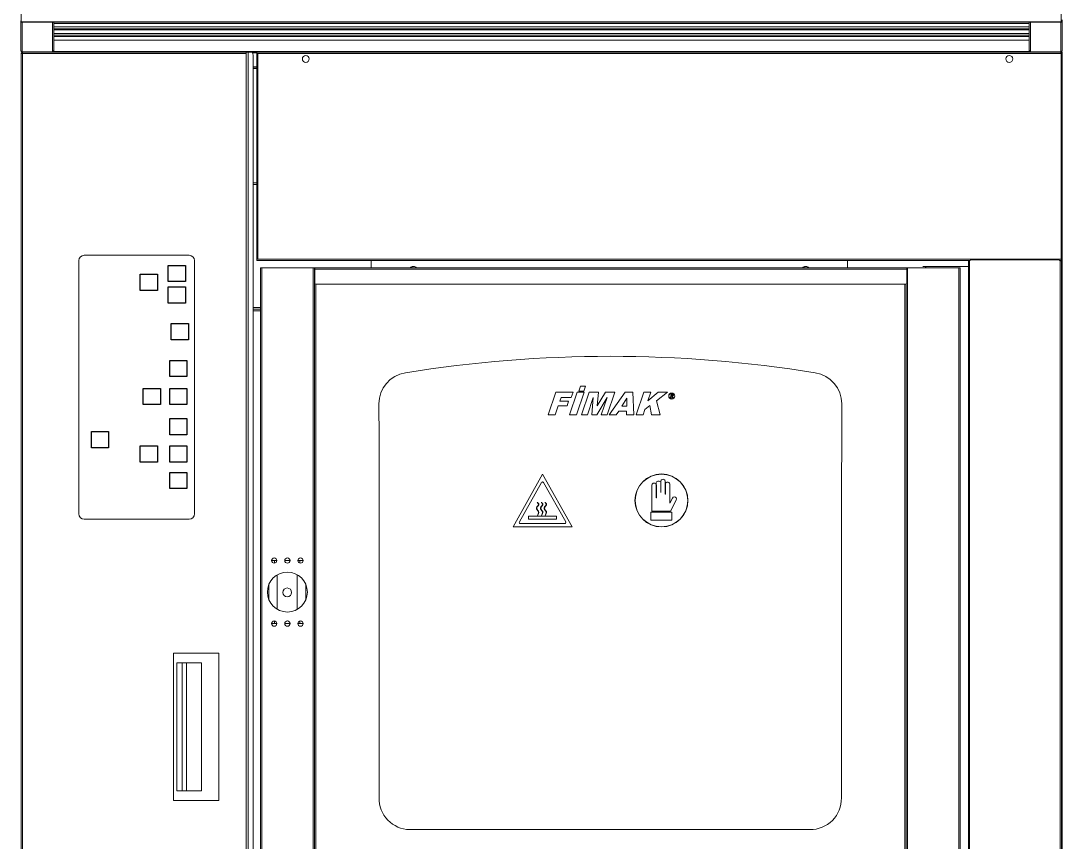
# Model space of a CAD drawing. Header units: millimetres. Extents: x 54215 to 67697, y 23496 to 56611.
# Drawn here: x 57309 to 57408, y 38877.1 to 38955.2 of the extents above; entities that cross this region are included whole.
import ezdxf

# ---------------------------------------------------------------- set-up
doc = ezdxf.new("R2010")
doc.units = ezdxf.units.MM
doc.layers.add('no3_ahsap gorunus arka kalın', color=43, linetype='Continuous', lineweight=15)
doc.layers.add('t_mutfakekipmans2000', color=165, linetype='Continuous')

# ---------------------------------------------------------------- blocks, each defined once
blk = doc.blocks.new('fırın')
at = {"layer": 't_mutfakekipmans2000', "linetype": 'Continuous', "lineweight": 0}
for p, q in [((9699.523, -365.822), (9699.523, -367.836)), ((9798.423, -367.836), (9798.423, -365.822)), ((9699.502, -367.74), (9699.502, -367.716)), ((9699.502, -370.538), (9699.502, -367.74)), ((9699.523, -367.836), (9798.423, -367.836)), ((9699.632, -367.836), (9699.632, -367.869)), ((9699.715, -367.87), (9699.632, -367.869)), ((9699.632, -370.667), (9699.632, -367.869)), ((9699.715, -367.836), (9699.715, -367.87)), ((9699.726, -367.861), (9699.715, -367.87)), ((9699.726, -367.836), (9699.726, -367.861)), ((9702.501, -367.861), (9699.726, -367.861)), ((9702.501, -367.836), (9702.501, -367.861)), ((9702.501, -370.67), (9702.501, -367.861)), ((9702.631, -370.541), (9702.631, -367.836)), ((9702.631, -367.85), (9795.398, -367.85)), ((9702.631, -367.971), (9795.398, -367.971)), ((9702.631, -368.3), (9795.398, -368.3)), ((9702.631, -368.3), (9795.398, -368.3)), ((9795.398, -370.541), (9795.398, -367.836)), ((9795.528, -367.861), (9795.528, -367.836)), ((9795.528, -370.67), (9795.528, -367.861)), ((9795.528, -367.861), (9798.303, -367.861)), ((9798.303, -367.861), (9798.303, -367.836)), ((9798.303, -367.861), (9798.314, -367.87)), ((9798.314, -367.87), (9798.314, -367.836)), ((9798.314, -367.87), (9798.397, -367.869)), ((9798.397, -367.869), (9798.397, -367.836)), ((9798.397, -370.667), (9798.397, -367.869)), ((9798.527, -367.74), (9798.407, -367.74)), ((9798.527, -367.74), (9798.527, -367.65)), ((9798.527, -370.538), (9798.527, -367.74)), ((9702.631, -368.478), (9795.398, -368.478)), ((9702.631, -368.599), (9795.398, -368.599)), ((9702.631, -368.928), (9795.398, -368.928)), ((9702.631, -368.928), (9795.398, -368.928)), ((9702.631, -369.106), (9795.398, -369.106)), ((9702.631, -369.227), (9795.398, -369.227)), ((9702.631, -369.556), (9795.398, -369.556)), ((9702.631, -369.557), (9795.398, -369.557)), ((9702.643, -369.557), (9702.643, -370.545)), ((9795.386, -369.557), (9795.386, -370.545)), ((9699.502, -370.541), (9699.502, -370.538)), ((9699.502, -370.545), (9699.502, -370.541)), ((9699.502, -370.574), (9699.502, -370.545)), ((9699.543, -370.835), (9699.543, -370.776)), ((9699.543, -370.776), (9699.663, -370.776)), ((9699.543, -454.635), (9699.543, -370.835)), ((9699.543, -370.835), (9699.664, -370.835)), ((9699.632, -370.675), (9699.603, -370.675)), ((9699.632, -370.667), (9702.501, -370.67)), ((9702.513, -370.675), (9699.632, -370.675)), ((9699.663, -370.716), (9699.644, -370.716)), ((9699.644, -370.716), (9699.644, -370.776)), ((9699.663, -370.776), (9699.663, -370.675)), ((9699.663, -370.835), (9699.663, -370.776)), ((9699.663, -370.776), (9699.664, -370.776)), ((9720.921, -370.714), (9699.664, -370.714)), ((9699.664, -370.835), (9699.664, -370.714)), ((9699.664, -454.635), (9699.664, -370.835)), ((9699.664, -370.835), (9720.921, -370.835)), ((9702.758, -370.656), (9702.557, -370.656)), ((9721.378, -370.656), (9702.557, -370.656)), ((9702.756, -370.645), (9702.619, -370.618)), ((9702.756, -370.645), (9795.273, -370.645)), ((9720.921, -370.714), (9720.921, -454.714)), ((9720.921, -370.714), (9721.125, -370.714)), ((9721.125, -370.714), (9721.125, -454.714)), ((9721.484, -370.714), (9721.125, -370.714)), ((9721.378, -370.714), (9721.378, -370.656)), ((9721.53, -370.746), (9721.942, -370.746)), ((9721.942, -370.756), (9721.536, -370.756)), ((9721.542, -370.766), (9721.942, -370.766)), ((9721.587, -372.514), (9721.587, -371.014)), ((9721.942, -370.656), (9721.942, -370.766)), ((9795.472, -370.656), (9721.942, -370.656)), ((9721.942, -370.824), (9721.942, -370.714)), ((9721.942, -370.714), (9798.396, -370.714)), ((9721.942, -372.104), (9721.942, -370.766)), ((9721.942, -370.766), (9721.942, -370.766)), ((9721.942, -370.824), (9722.052, -370.824)), ((9721.942, -370.824), (9721.942, -390.414)), ((9722.052, -370.824), (9798.417, -370.824)), ((9722.052, -370.824), (9722.052, -390.414)), ((9795.41, -370.618), (9795.273, -370.645)), ((9795.516, -370.675), (9798.397, -370.675)), ((9798.397, -370.667), (9795.528, -370.67)), ((9796.116, -370.675), (9796.116, -370.688)), ((9796.207, -370.714), (9796.207, -370.675)), ((9796.285, -370.688), (9796.265, -370.707)), ((9796.285, -370.688), (9796.266, -370.675)), ((9796.304, -370.714), (9796.376, -370.714)), ((9796.376, -370.714), (9796.376, -370.714)), ((9796.567, -370.675), (9796.567, -370.714)), ((9798.321, -370.675), (9798.321, -370.714)), ((9798.417, -370.714), (9798.396, -370.714)), ((9798.397, -370.675), (9798.426, -370.675)), ((9798.417, -370.714), (9798.417, -370.814)), ((9798.417, -370.824), (9798.527, -370.824)), ((9798.417, -390.414), (9798.417, -370.824)), ((9798.427, -370.675), (9798.427, -370.714)), ((9798.527, -370.541), (9798.527, -370.538)), ((9798.527, -370.545), (9798.527, -370.541)), ((9798.527, -370.574), (9798.527, -370.545)), ((9798.527, -370.825), (9798.527, -370.775)), ((9798.527, -390.414), (9798.527, -370.824)), ((9721.942, -372.107), (9721.587, -372.107)), ((9721.942, -372.117), (9721.587, -372.117)), ((9721.942, -372.217), (9721.587, -372.217)), ((9721.587, -372.265), (9721.942, -372.265)), ((9721.942, -372.104), (9721.942, -372.214)), ((9721.942, -372.104), (9721.942, -372.104)), ((9721.942, -372.214), (9721.942, -372.214)), ((9721.587, -372.514), (9721.587, -452.914)), ((9721.593, -372.514), (9721.587, -372.514)), ((9721.593, -372.514), (9721.593, -452.914)), ((9721.593, -383.138), (9721.942, -383.138)), ((9721.942, -383.289), (9721.593, -383.289)), ((9715.52, -390.035), (9705.519, -390.035)), ((9705.02, -390.535), (9705.02, -414.635)), ((9716.02, -414.635), (9716.02, -390.535)), ((9721.942, -390.414), (9721.942, -390.524)), ((9721.942, -390.414), (9722.052, -390.414)), ((9721.942, -390.524), (9789.783, -390.524)), ((9722.052, -390.414), (9798.417, -390.414)), ((9732.827, -390.524), (9732.827, -390.534)), ((9732.827, -390.534), (9778.127, -390.534)), ((9732.827, -391.216), (9732.827, -390.534)), ((9736.748, -391.092), (9736.56, -391.216)), ((9737.074, -391.169), (9736.931, -391.098)), ((9774.048, -391.092), (9773.86, -391.216)), ((9774.374, -391.169), (9774.231, -391.098)), ((9778.127, -390.534), (9778.127, -390.524)), ((9778.127, -390.534), (9778.127, -391.216)), ((9785.541, -391.096), (9785.277, -391.096)), ((9785.541, -391.096), (9785.567, -391.096)), ((9785.541, -391.216), (9785.541, -391.096)), ((9789.608, -391.096), (9785.567, -391.096)), ((9785.567, -391.216), (9785.567, -391.096)), ((9789.608, -391.096), (9789.608, -390.524)), ((9789.608, -391.096), (9789.608, -450.796)), ((9789.608, -391.096), (9789.608, -391.096)), ((9789.609, -390.547), (9789.609, -390.524)), ((9789.609, -452.06), (9789.609, -390.547)), ((9789.609, -390.547), (9789.729, -390.547)), ((9789.729, -390.547), (9789.729, -390.524)), ((9789.73, -452.06), (9789.73, -390.547)), ((9789.819, -390.457), (9789.819, -390.434)), ((9789.819, -390.457), (9798.249, -390.457)), ((9798.284, -390.524), (9798.427, -390.524)), ((9798.338, -390.547), (9798.338, -454.546)), ((9798.339, -390.524), (9798.339, -390.547)), ((9798.339, -390.547), (9798.459, -390.547)), ((9798.427, -390.414), (9798.417, -390.414)), ((9798.527, -390.414), (9798.427, -390.414)), ((9798.427, -390.414), (9798.427, -390.524)), ((9798.427, -390.447), (9798.459, -390.447)), ((9798.459, -390.447), (9798.459, -390.547)), ((9798.459, -390.547), (9798.459, -454.546)), ((9798.527, -390.414), (9798.527, -448.916)), ((9722.278, -391.216), (9722.278, -452.916)), ((9722.408, -391.216), (9722.278, -391.216)), ((9722.408, -391.216), (9722.408, -452.916)), ((9722.408, -391.216), (9727.291, -391.216)), ((9727.421, -391.216), (9727.291, -391.216)), ((9727.291, -391.216), (9727.291, -452.916)), ((9727.421, -391.216), (9727.421, -452.796)), ((9727.431, -391.216), (9727.421, -391.216)), ((9727.431, -391.216), (9727.442, -391.216)), ((9727.431, -391.216), (9727.431, -452.796)), ((9727.442, -391.216), (9727.442, -391.316)), ((9727.442, -391.216), (9727.45, -391.216)), ((9727.442, -391.316), (9727.45, -391.316)), ((9727.45, -391.337), (9727.45, -391.216)), ((9727.45, -391.216), (9783.684, -391.216)), ((9727.45, -391.337), (9727.45, -392.686)), ((9727.45, -391.337), (9783.75, -391.337)), ((9783.684, -391.216), (9783.684, -391.216)), ((9783.684, -391.216), (9783.805, -391.216)), ((9783.75, -391.286), (9783.75, -391.337)), ((9783.75, -392.686), (9783.75, -391.337)), ((9788.703, -391.216), (9783.805, -391.216)), ((9783.805, -391.216), (9783.805, -452.173)), ((9788.703, -391.216), (9788.824, -391.216)), ((9788.703, -391.216), (9788.703, -452.06)), ((9788.824, -391.216), (9788.824, -452.06)), ((9727.55, -392.786), (9783.65, -392.786)), ((9727.553, -392.786), (9727.553, -451.346)), ((9783.553, -451.346), (9783.553, -392.786)), ((9783.683, -451.352), (9783.683, -392.78)), ((9783.684, -392.78), (9783.684, -451.352)), ((9721.593, -394.997), (9722.278, -394.997)), ((9722.278, -395.148), (9721.593, -395.148)), ((9722.278, -395.299), (9721.593, -395.299)), ((9752.559, -402.95), (9752.72, -402.476)), ((9753.033, -402.95), (9752.559, -402.95)), ((9752.72, -402.476), (9753.194, -402.476)), ((9753.194, -402.476), (9753.033, -402.95)), ((9749.645, -405.208), (9750.374, -403.061)), ((9750.374, -403.061), (9752.019, -403.061)), ((9750.873, -403.563), (9750.759, -403.897)), ((9750.759, -403.897), (9751.595, -403.897)), ((9751.848, -403.563), (9750.873, -403.563)), ((9751.595, -403.897), (9751.444, -404.343)), ((9751.68, -405.208), (9752.409, -403.061)), ((9752.019, -403.061), (9751.848, -403.563)), ((9753.078, -403.061), (9752.349, -405.208)), ((9752.409, -403.061), (9753.078, -403.061)), ((9752.823, -405.208), (9753.552, -403.061)), ((9753.939, -403.564), (9753.38, -405.208)), ((9753.552, -403.061), (9754.445, -403.061)), ((9753.786, -405.208), (9753.939, -403.564)), ((9755.249, -403.564), (9754.284, -405.208)), ((9754.445, -403.061), (9754.323, -404.364)), ((9754.323, -404.364), (9755.088, -403.061)), ((9754.691, -405.208), (9755.249, -403.564)), ((9755.088, -403.061), (9755.978, -403.061)), ((9755.978, -403.061), (9755.248, -405.208)), ((9755.443, -405.208), (9756.959, -403.061)), ((9757.143, -403.61), (9756.657, -404.371)), ((9756.959, -403.061), (9757.714, -403.061)), ((9757.121, -404.371), (9757.143, -403.61)), ((9757.714, -403.061), (9757.785, -405.208)), ((9758.008, -405.208), (9758.737, -403.061)), ((9758.737, -403.061), (9759.406, -403.061)), ((9759.406, -403.061), (9759.131, -403.872)), ((9759.131, -403.872), (9760.106, -403.061)), ((9760.995, -403.061), (9759.938, -403.864)), ((9759.938, -403.864), (9760.294, -405.208)), ((9760.106, -403.061), (9760.995, -403.061)), ((9761.206, -403.606), (9761.209, -403.595)), ((9761.361, -403.606), (9761.206, -403.606)), ((9761.277, -403.531), (9761.348, -403.297)), ((9761.312, -403.23), (9761.315, -403.219)), ((9761.315, -403.219), (9761.449, -403.219)), ((9761.363, -403.414), (9761.326, -403.537)), ((9761.363, -403.595), (9761.361, -403.606)), ((9761.415, -403.243), (9761.368, -403.394)), ((9761.477, -403.606), (9761.412, -403.418)), ((9761.461, -403.413), (9761.501, -403.528)), ((9761.573, -403.606), (9761.477, -403.606)), ((9761.576, -403.595), (9761.573, -403.606)), ((9733.571, -407.429), (9733.553, -404.168)), ((9750.607, -404.343), (9750.314, -405.208)), ((9751.444, -404.343), (9750.607, -404.343)), ((9756.354, -404.845), (9756.123, -405.208)), ((9757.102, -404.845), (9756.354, -404.845)), ((9756.657, -404.371), (9757.121, -404.371)), ((9757.087, -405.208), (9757.102, -404.845)), ((9758.853, -404.689), (9758.677, -405.208)), ((9759.326, -404.33), (9758.853, -404.689)), ((9759.476, -405.208), (9759.326, -404.33)), ((9777.53, -415.275), (9777.562, -404.168)), ((9750.314, -405.208), (9749.645, -405.208)), ((9752.349, -405.208), (9751.68, -405.208)), ((9753.38, -405.208), (9752.823, -405.208)), ((9754.284, -405.208), (9753.786, -405.208)), ((9755.248, -405.208), (9754.691, -405.208)), ((9756.123, -405.208), (9755.443, -405.208)), ((9757.785, -405.208), (9757.087, -405.208)), ((9758.677, -405.208), (9758.008, -405.208)), ((9760.294, -405.208), (9759.476, -405.208)), ((9733.571, -407.429), (9733.571, -441.63)), ((9749.115, -410.852), (9746.308, -415.854)), ((9749.115, -410.852), (9751.922, -415.854)), ((9749.026, -411.636), (9746.916, -415.395)), ((9749.204, -411.636), (9751.313, -415.395)), ((9759.507, -414.356), (9759.507, -411.864)), ((9759.922, -411.864), (9759.922, -413.109)), ((9759.942, -411.864), (9759.922, -411.864)), ((9759.932, -411.655), (9759.932, -411.864)), ((9759.942, -413.109), (9759.942, -411.864)), ((9760.367, -411.655), (9760.347, -411.655)), ((9760.347, -411.655), (9760.347, -412.587)), ((9760.357, -411.487), (9760.357, -411.655)), ((9760.367, -412.587), (9760.367, -411.655)), ((9760.772, -411.756), (9760.772, -412.739)), ((9760.792, -411.756), (9760.772, -411.756)), ((9760.782, -411.487), (9760.782, -411.756)), ((9760.792, -412.739), (9760.792, -411.756)), ((9761.207, -413.618), (9761.207, -411.756)), ((9760.347, -412.587), (9760.367, -412.587)), ((9760.772, -412.739), (9760.792, -412.739)), ((9748.61, -413.537), (9748.641, -413.537)), ((9748.998, -413.537), (9749.028, -413.537)), ((9749.346, -413.537), (9749.376, -413.537)), ((9759.922, -413.109), (9759.942, -413.109)), ((9761.207, -413.618), (9761.465, -413.12)), ((9761.291, -414.356), (9761.834, -413.311)), ((9747.788, -414.833), (9747.788, -415.139)), ((9747.788, -414.833), (9750.442, -414.833)), ((9748.625, -414.744), (9748.656, -414.744)), ((9749.012, -414.744), (9749.043, -414.744)), ((9749.361, -414.744), (9749.391, -414.744)), ((9750.442, -414.833), (9750.442, -415.139)), ((9761.422, -414.479), (9759.422, -414.479)), ((9759.422, -414.479), (9759.422, -415.229)), ((9761.291, -414.356), (9759.507, -414.356)), ((9761.422, -415.229), (9761.422, -414.479)), ((9705.52, -415.135), (9715.52, -415.135)), ((9746.308, -415.854), (9751.922, -415.854)), ((9747.005, -415.547), (9751.224, -415.547)), ((9747.788, -415.139), (9750.442, -415.139)), ((9759.422, -415.229), (9761.422, -415.229)), ((9777.53, -415.275), (9777.53, -441.644)), ((9723.849, -419.066), (9723.349, -419.066)), ((9723.628, -419.066), (9723.628, -419.314)), ((9725.099, -419.066), (9724.599, -419.066)), ((9726.349, -419.066), (9725.849, -419.066)), ((9726.048, -419.311), (9726.048, -419.066)), ((9723.888, -420.427), (9723.888, -423.705)), ((9725.788, -423.718), (9725.788, -420.414)), ((9723.099, -421.326), (9723.099, -422.806)), ((9726.599, -422.806), (9726.599, -421.326)), ((9724.838, -424.816), (9724.861, -424.816)), ((9723.349, -425.066), (9723.849, -425.066)), ((9723.628, -424.825), (9723.628, -425.066)), ((9723.664, -424.825), (9723.628, -424.825)), ((9724.599, -425.066), (9725.099, -425.066)), ((9724.824, -424.817), (9724.875, -424.817)), ((9725.849, -425.066), (9726.349, -425.066)), ((9726.048, -424.825), (9726.035, -424.825)), ((9726.048, -425.066), (9726.048, -424.825)), ((9714.018, -441.885), (9714.018, -427.885)), ((9718.318, -427.885), (9714.018, -427.885)), ((9718.318, -441.885), (9718.318, -427.885)), ((9714.326, -428.785), (9714.326, -440.985)), ((9716.693, -428.785), (9714.326, -428.785)), ((9714.839, -428.785), (9714.839, -440.985)), ((9715.255, -428.785), (9715.255, -440.985)), ((9716.693, -428.785), (9716.693, -440.985)), ((9716.693, -440.985), (9714.326, -440.985)), ((9718.318, -441.885), (9714.018, -441.885)), ((9736.479, -444.664), (9774.555, -444.664))]:
    blk.add_line(p, q, dxfattribs=at)
at = {"layer": 't_mutfakekipmans2000', "linetype": 'Continuous', "lineweight": 0, "flags": 128}
blk.add_lwpolyline([(9721.587, -371.014), (9721.585, -370.956), (9721.579, -370.899), (9721.569, -370.847), (9721.557, -370.802), (9721.541, -370.765), (9721.523, -370.737), (9721.504, -370.72), (9721.484, -370.714)], dxfattribs=at)
at = {"layer": 't_mutfakekipmans2000'}
for points in [[(9715.16, -392.54), (9713.529, -392.54), (9713.529, -391.001), (9715.16, -391.001)], [(9712.497, -393.38), (9710.866, -393.38), (9710.866, -391.841), (9712.497, -391.841)], [(9715.16, -394.571), (9713.529, -394.571), (9713.529, -393.031), (9715.16, -393.031)], [(9715.441, -398.072), (9713.809, -398.072), (9713.809, -396.533), (9715.441, -396.533)], [(9715.3, -401.574), (9713.669, -401.574), (9713.669, -400.034), (9715.3, -400.034)], [(9712.778, -404.235), (9711.146, -404.235), (9711.146, -402.695), (9712.778, -402.695)], [(9715.3, -404.235), (9713.669, -404.235), (9713.669, -402.695), (9715.3, -402.695)], [(9715.3, -407.106), (9713.669, -407.106), (9713.669, -405.566), (9715.3, -405.566)], [(9707.847, -408.341), (9706.216, -408.341), (9706.216, -406.802), (9707.847, -406.802)], [(9712.497, -409.697), (9710.866, -409.697), (9710.866, -408.157), (9712.497, -408.157)], [(9715.3, -409.697), (9713.669, -409.697), (9713.669, -408.157), (9715.3, -408.157)], [(9715.3, -412.218), (9713.669, -412.218), (9713.669, -410.678), (9715.3, -410.678)]]:
    blk.add_lwpolyline(points, close=True, dxfattribs=at)
at = {"layer": 't_mutfakekipmans2000', "linetype": 'Continuous', "lineweight": 0}
for centre, radius in [((9726.597, -371.354), 0.325), ((9793.497, -371.354), 0.325), ((9761.406, -403.424), 0.29), ((9761.406, -403.424), 0.279), ((9760.422, -413.354), 2.52), ((9760.422, -413.354), 2.5), ((9723.599, -419.066), 0.25), ((9724.849, -419.066), 0.25), ((9726.099, -419.066), 0.25), ((9724.849, -422.066), 1.9), ((9724.831, -422.102), 0.425), ((9723.599, -425.066), 0.25), ((9724.849, -425.066), 0.25), ((9726.099, -425.066), 0.25)]:
    blk.add_circle(centre, radius, dxfattribs=at)
for centre, radius, start, end in [((9702.501, -367.73), 0.13, 269.9753, 305.7283), ((9795.528, -367.73), 0.13, 234.26691, 270.02949), ((9699.603, -370.574), 0.101, 180, 270), ((9699.644, -370.817), 0.101, 90, 156.03316), ((9796.207, -370.766), 0.11, 27.17822, 45), ((9796.567, -370.775), 0.1, 90, 142.26937), ((9798.426, -370.574), 0.101, 270, 360), ((9705.52, -390.535), 0.5, 90.07599, 180.00005), ((9715.52, -390.535), 0.5, 0, 90), ((9736.827, -391.484), 0.4, 90, 137.91885), ((9736.827, -391.484), 0.4, 42.08115, 90), ((9774.127, -391.484), 0.4, 90, 137.91885), ((9774.127, -391.484), 0.4, 42.08115, 90), ((9789.719, -390.447), 0.1, 275.86021, 354.13979), ((9798.348, -390.447), 0.1, 185.86021, 264.13979), ((9727.55, -392.686), 0.1, 180, 270), ((9783.65, -392.686), 0.1, 270, 0), ((9755.557, -521.694), 122.053, 80.81438, 99.18562), ((9736.553, -404.168), 3, 99.18562, 180), ((9774.562, -404.168), 3, 0, 80.81438), ((9761.44, -403.381), 0.141, 90.45354, 100.11913), ((9749.115, -411.686), 0.102, 29.30221, 150.69779), ((9759.719, -411.935), 0.224, 18.36845, 161.63155), ((9760.144, -411.725), 0.224, 18.36845, 161.63155), ((9760.569, -411.557), 0.224, 18.36845, 161.63155), ((9760.994, -411.827), 0.224, 18.36845, 161.63155), ((9761.651, -413.213), 0.208, 331.88892, 153.2262), ((9705.52, -414.635), 0.5, 180, 270), ((9715.52, -414.635), 0.5, 270, 0), ((9747.005, -415.445), 0.102, 150.69779, 270), ((9751.224, -415.445), 0.102, 270, 29.30221), ((9736.537, -441.698), 2.966, 178.68908, 268.88975), ((9774.574, -441.708), 2.956, 269.63715, 1.24464)]:
    blk.add_arc(centre, radius, start, end, dxfattribs=at)
for points, knots in [([(9699.502, -367.74), (9699.504, -367.757), (9699.508, -367.791), (9699.538, -367.833), (9699.581, -367.863), (9699.615, -367.867), (9699.632, -367.869)], [0, 0, 0, 0, 0.249996, 0.499994, 0.749997, 1, 1, 1, 1]), ([(9798.527, -367.74), (9798.525, -367.757), (9798.521, -367.791), (9798.491, -367.833), (9798.448, -367.863), (9798.414, -367.867), (9798.397, -367.869)], [0, 0, 0, 0, 0.249997, 0.499995, 0.750011, 1, 1, 1, 1]), ([(9699.632, -370.667), (9699.615, -370.665), (9699.581, -370.661), (9699.538, -370.632), (9699.508, -370.589), (9699.504, -370.555), (9699.502, -370.538)], [0, 0, 0, 0, 0.250002, 0.499998, 0.749993, 1, 1, 1, 1]), ([(9699.502, -370.545), (9699.504, -370.562), (9699.508, -370.596), (9699.538, -370.639), (9699.581, -370.669), (9699.615, -370.673), (9699.632, -370.675)], [0, 0, 0, 0, 0.250002, 0.499999, 0.749995, 1, 1, 1, 1]), ([(9702.631, -370.541), (9702.629, -370.558), (9702.625, -370.591), (9702.595, -370.634), (9702.552, -370.664), (9702.518, -370.668), (9702.501, -370.67)], [0, 0, 0, 0, 0.249999, 0.499994, 0.750001, 1, 1, 1, 1]), ([(9702.513, -370.675), (9702.523, -370.675), (9702.543, -370.673), (9702.571, -370.663), (9702.596, -370.647), (9702.609, -370.633), (9702.616, -370.626)], [0, 0, 0, 0, 0.250006, 0.500009, 0.749999, 1, 1, 1, 1]), ([(9702.616, -370.626), (9702.624, -370.613), (9702.64, -370.589), (9702.642, -370.56), (9702.643, -370.545)], [0, 0, 0, 0, 0.500008, 1, 1, 1, 1]), ([(9721.378, -370.656), (9721.378, -370.658), (9721.377, -370.662), (9721.376, -370.685), (9721.375, -370.707), (9721.375, -370.716)], [0, 0, 0, 0, 0.380412, 0.760915, 1, 1, 1, 1]), ([(9795.414, -370.626), (9795.406, -370.613), (9795.39, -370.589), (9795.387, -370.56), (9795.386, -370.545)], [0, 0, 0, 0, 0.500005, 1, 1, 1, 1]), ([(9795.398, -370.541), (9795.4, -370.558), (9795.404, -370.591), (9795.434, -370.634), (9795.477, -370.664), (9795.511, -370.668), (9795.528, -370.67)], [0, 0, 0, 0, 0.249996, 0.499987, 0.74999, 1, 1, 1, 1]), ([(9795.516, -370.675), (9795.506, -370.675), (9795.486, -370.673), (9795.458, -370.663), (9795.433, -370.647), (9795.42, -370.633), (9795.414, -370.626)], [0, 0, 0, 0, 0.250002, 0.500028, 0.750018, 1, 1, 1, 1]), ([(9796.116, -370.688), (9796.116, -370.699), (9796.116, -370.711), (9796.116, -370.726), (9796.117, -370.728)], [0, 0, 0, 0, 0.8991917, 1, 1, 1, 1]), ([(9798.396, -370.714), (9798.398, -370.716), (9798.401, -370.719), (9798.406, -370.744), (9798.412, -370.781), (9798.415, -370.81), (9798.417, -370.824)], [0, 0, 0, 0, 0.2499911, 0.5000118, 0.7499988, 1, 1, 1, 1]), ([(9798.397, -370.667), (9798.414, -370.665), (9798.448, -370.661), (9798.491, -370.632), (9798.521, -370.589), (9798.525, -370.555), (9798.527, -370.538)], [0, 0, 0, 0, 0.249988, 0.499998, 0.750006, 1, 1, 1, 1]), ([(9798.527, -370.545), (9798.525, -370.562), (9798.521, -370.596), (9798.491, -370.639), (9798.448, -370.669), (9798.414, -370.673), (9798.397, -370.675)], [0, 0, 0, 0, 0.250003, 0.500001, 0.750011, 1, 1, 1, 1]), ([(9798.527, -370.824), (9798.525, -370.81), (9798.522, -370.781), (9798.497, -370.744), (9798.46, -370.719), (9798.431, -370.716), (9798.417, -370.714)], [0, 0, 0, 0, 0.250005, 0.499989, 0.750012, 1, 1, 1, 1]), ([(9798.427, -370.824), (9798.427, -370.823), (9798.427, -370.82), (9798.424, -370.817), (9798.421, -370.815), (9798.418, -370.814), (9798.417, -370.814)], [0, 0, 0, 0, 0.250005, 0.500053, 0.750008, 1, 1, 1, 1]), ([(9798.427, -370.675), (9798.44, -370.677), (9798.466, -370.68), (9798.499, -370.703), (9798.522, -370.736), (9798.525, -370.762), (9798.527, -370.775)], [0, 0, 0, 0, 0.250009, 0.499998, 0.750013, 1, 1, 1, 1]), ([(9789.609, -390.547), (9789.61, -390.547), (9789.614, -390.547), (9789.642, -390.547), (9789.682, -390.547), (9789.714, -390.547), (9789.73, -390.547)], [0, 0, 0, 0, 0.2499839, 0.4999943, 0.7500223, 1, 1, 1, 1]), ([(9798.249, -390.372), (9798.249, -390.384), (9798.249, -390.409), (9798.249, -390.441), (9798.249, -390.457)], [0, 0, 0, 0, 0.50002, 1, 1, 1, 1]), ([(9798.338, -390.547), (9798.354, -390.547), (9798.386, -390.547), (9798.426, -390.547), (9798.454, -390.547), (9798.457, -390.547), (9798.459, -390.547)], [0, 0, 0, 0, 0.250004, 0.500027, 0.750015, 1, 1, 1, 1]), ([(9761.209, -403.595), (9761.215, -403.595), (9761.225, -403.595), (9761.235, -403.592), (9761.239, -403.591)], [0, 0, 0, 0, 0.560474, 1, 1, 1, 1]), ([(9761.239, -403.591), (9761.243, -403.589), (9761.25, -403.586), (9761.255, -403.58), (9761.257, -403.578)], [0, 0, 0, 0, 0.560262, 1, 1, 1, 1]), ([(9761.257, -403.578), (9761.262, -403.57), (9761.27, -403.555), (9761.275, -403.538), (9761.277, -403.531)], [0, 0, 0, 0, 0.55949, 1, 1, 1, 1]), ([(9761.355, -403.261), (9761.355, -403.258), (9761.355, -403.253), (9761.35, -403.244), (9761.341, -403.235), (9761.327, -403.23), (9761.317, -403.23), (9761.312, -403.23)], [0, 0, 0, 0, 0.125307, 0.250508, 0.499867, 0.749601, 1, 1, 1, 1]), ([(9761.326, -403.537), (9761.324, -403.543), (9761.32, -403.554), (9761.319, -403.566), (9761.319, -403.571)], [0, 0, 0, 0, 0.560172, 1, 1, 1, 1]), ([(9761.319, -403.571), (9761.319, -403.573), (9761.319, -403.577), (9761.322, -403.583), (9761.325, -403.587), (9761.328, -403.588)], [0, 0, 0, 0, 0.280649, 0.561369, 1, 1, 1, 1]), ([(9761.328, -403.588), (9761.334, -403.591), (9761.346, -403.594), (9761.358, -403.595), (9761.363, -403.595)], [0, 0, 0, 0, 0.558473, 1, 1, 1, 1]), ([(9761.348, -403.297), (9761.35, -403.29), (9761.354, -403.279), (9761.355, -403.266), (9761.355, -403.261)], [0, 0, 0, 0, 0.560266, 1, 1, 1, 1]), ([(9761.412, -403.418), (9761.402, -403.418), (9761.386, -403.417), (9761.37, -403.415), (9761.363, -403.414)], [0, 0, 0, 0, 0.559967, 1, 1, 1, 1]), ([(9761.368, -403.394), (9761.374, -403.395), (9761.386, -403.396), (9761.398, -403.396), (9761.403, -403.396)], [0, 0, 0, 0, 0.5600141, 1, 1, 1, 1]), ([(9761.403, -403.396), (9761.418, -403.395), (9761.449, -403.394), (9761.487, -403.372), (9761.512, -403.34), (9761.515, -403.316), (9761.516, -403.304)], [0, 0, 0, 0, 0.280786, 0.56022, 0.780142, 1, 1, 1, 1]), ([(9761.516, -403.304), (9761.516, -403.297), (9761.515, -403.283), (9761.505, -403.263), (9761.48, -403.243), (9761.456, -403.242), (9761.439, -403.24)], [0, 0, 0, 0, 0.187481, 0.374392, 0.561189, 1, 1, 1, 1]), ([(9761.449, -403.219), (9761.479, -403.22), (9761.516, -403.221), (9761.552, -403.247), (9761.565, -403.264), (9761.574, -403.284), (9761.575, -403.299), (9761.575, -403.306)], [0, 0, 0, 0, 0.4982929, 0.6237293, 0.7491579, 0.8745199, 1, 1, 1, 1]), ([(9761.575, -403.306), (9761.573, -403.322), (9761.567, -403.353), (9761.525, -403.396), (9761.485, -403.407), (9761.461, -403.413)], [0, 0, 0, 0, 0.2792478, 0.5601036, 1, 1, 1, 1]), ([(9761.501, -403.528), (9761.504, -403.537), (9761.512, -403.557), (9761.526, -403.583), (9761.552, -403.593), (9761.568, -403.594), (9761.576, -403.595)], [0, 0, 0, 0, 0.280993, 0.560286, 0.779445, 1, 1, 1, 1]), ([(9748.625, -414.744), (9748.645, -414.707), (9748.683, -414.637), (9748.726, -414.528), (9748.723, -414.417), (9748.667, -414.33), (9748.608, -414.26), (9748.558, -414.193), (9748.524, -414.125), (9748.533, -414.044), (9748.595, -413.942), (9748.669, -413.857), (9748.718, -413.77), (9748.733, -413.72), (9748.723, -413.658), (9748.676, -413.598), (9748.633, -413.558), (9748.61, -413.537)], [0, 0, 0, 0, 0.091427, 0.175343, 0.251724, 0.321074, 0.395978, 0.452442, 0.502864, 0.557569, 0.620888, 0.759658, 0.800996, 0.837679, 0.872425, 0.931651, 1, 1, 1, 1]), ([(9748.656, -414.744), (9748.676, -414.707), (9748.714, -414.637), (9748.756, -414.528), (9748.754, -414.417), (9748.698, -414.33), (9748.639, -414.26), (9748.588, -414.193), (9748.555, -414.125), (9748.564, -414.044), (9748.626, -413.942), (9748.7, -413.857), (9748.749, -413.77), (9748.764, -413.72), (9748.754, -413.658), (9748.706, -413.598), (9748.664, -413.558), (9748.641, -413.537)], [0, 0, 0, 0, 0.091427, 0.175343, 0.251724, 0.321074, 0.395978, 0.452442, 0.502864, 0.557569, 0.620888, 0.759658, 0.800996, 0.837679, 0.872426, 0.931651, 1, 1, 1, 1]), ([(9749.012, -414.744), (9749.032, -414.707), (9749.071, -414.637), (9749.113, -414.528), (9749.111, -414.417), (9749.055, -414.33), (9748.995, -414.26), (9748.945, -414.193), (9748.911, -414.125), (9748.921, -414.044), (9748.983, -413.942), (9749.057, -413.857), (9749.106, -413.77), (9749.121, -413.72), (9749.111, -413.658), (9749.063, -413.598), (9749.02, -413.558), (9748.998, -413.537)], [0, 0, 0, 0, 0.091427, 0.175343, 0.251724, 0.321074, 0.395978, 0.452442, 0.502864, 0.557569, 0.620888, 0.759658, 0.800996, 0.837679, 0.872425, 0.931651, 1, 1, 1, 1]), ([(9749.043, -414.744), (9749.063, -414.707), (9749.102, -414.637), (9749.144, -414.528), (9749.142, -414.417), (9749.085, -414.33), (9749.026, -414.26), (9748.976, -414.193), (9748.942, -414.125), (9748.952, -414.044), (9749.014, -413.942), (9749.088, -413.857), (9749.136, -413.77), (9749.152, -413.72), (9749.141, -413.658), (9749.094, -413.598), (9749.051, -413.558), (9749.028, -413.537)], [0, 0, 0, 0, 0.091427, 0.175343, 0.251724, 0.321074, 0.395978, 0.452442, 0.502864, 0.557569, 0.620888, 0.759658, 0.800996, 0.837679, 0.872425, 0.931651, 1, 1, 1, 1]), ([(9749.361, -414.744), (9749.381, -414.707), (9749.419, -414.637), (9749.462, -414.528), (9749.459, -414.417), (9749.403, -414.33), (9749.344, -414.26), (9749.293, -414.193), (9749.26, -414.125), (9749.269, -414.044), (9749.331, -413.942), (9749.405, -413.857), (9749.454, -413.77), (9749.469, -413.72), (9749.459, -413.658), (9749.411, -413.598), (9749.369, -413.558), (9749.346, -413.537)], [0, 0, 0, 0, 0.091427, 0.175343, 0.251724, 0.321074, 0.395978, 0.452443, 0.502864, 0.557569, 0.620888, 0.759658, 0.800996, 0.837679, 0.872425, 0.931651, 1, 1, 1, 1]), ([(9749.391, -414.744), (9749.411, -414.707), (9749.45, -414.637), (9749.492, -414.528), (9749.49, -414.417), (9749.433, -414.33), (9749.374, -414.26), (9749.324, -414.193), (9749.29, -414.125), (9749.3, -414.044), (9749.362, -413.942), (9749.436, -413.857), (9749.484, -413.77), (9749.499, -413.72), (9749.489, -413.658), (9749.442, -413.598), (9749.399, -413.558), (9749.376, -413.537)], [0, 0, 0, 0, 0.091427, 0.175343, 0.251724, 0.321074, 0.395978, 0.452443, 0.502864, 0.557569, 0.620888, 0.759658, 0.800996, 0.837679, 0.872426, 0.931651, 1, 1, 1, 1])]:
    blk.add_open_spline(points, degree=3, knots=knots, dxfattribs=at)

msp = doc.modelspace()

# ---------------------------------------------------------------- block references
at = {"layer": 'no3_ahsap gorunus arka kalın'}
msp.add_blockref('fırın', (47609.494, 39322.977), dxfattribs=at)

doc.saveas('drawing.dxf')
